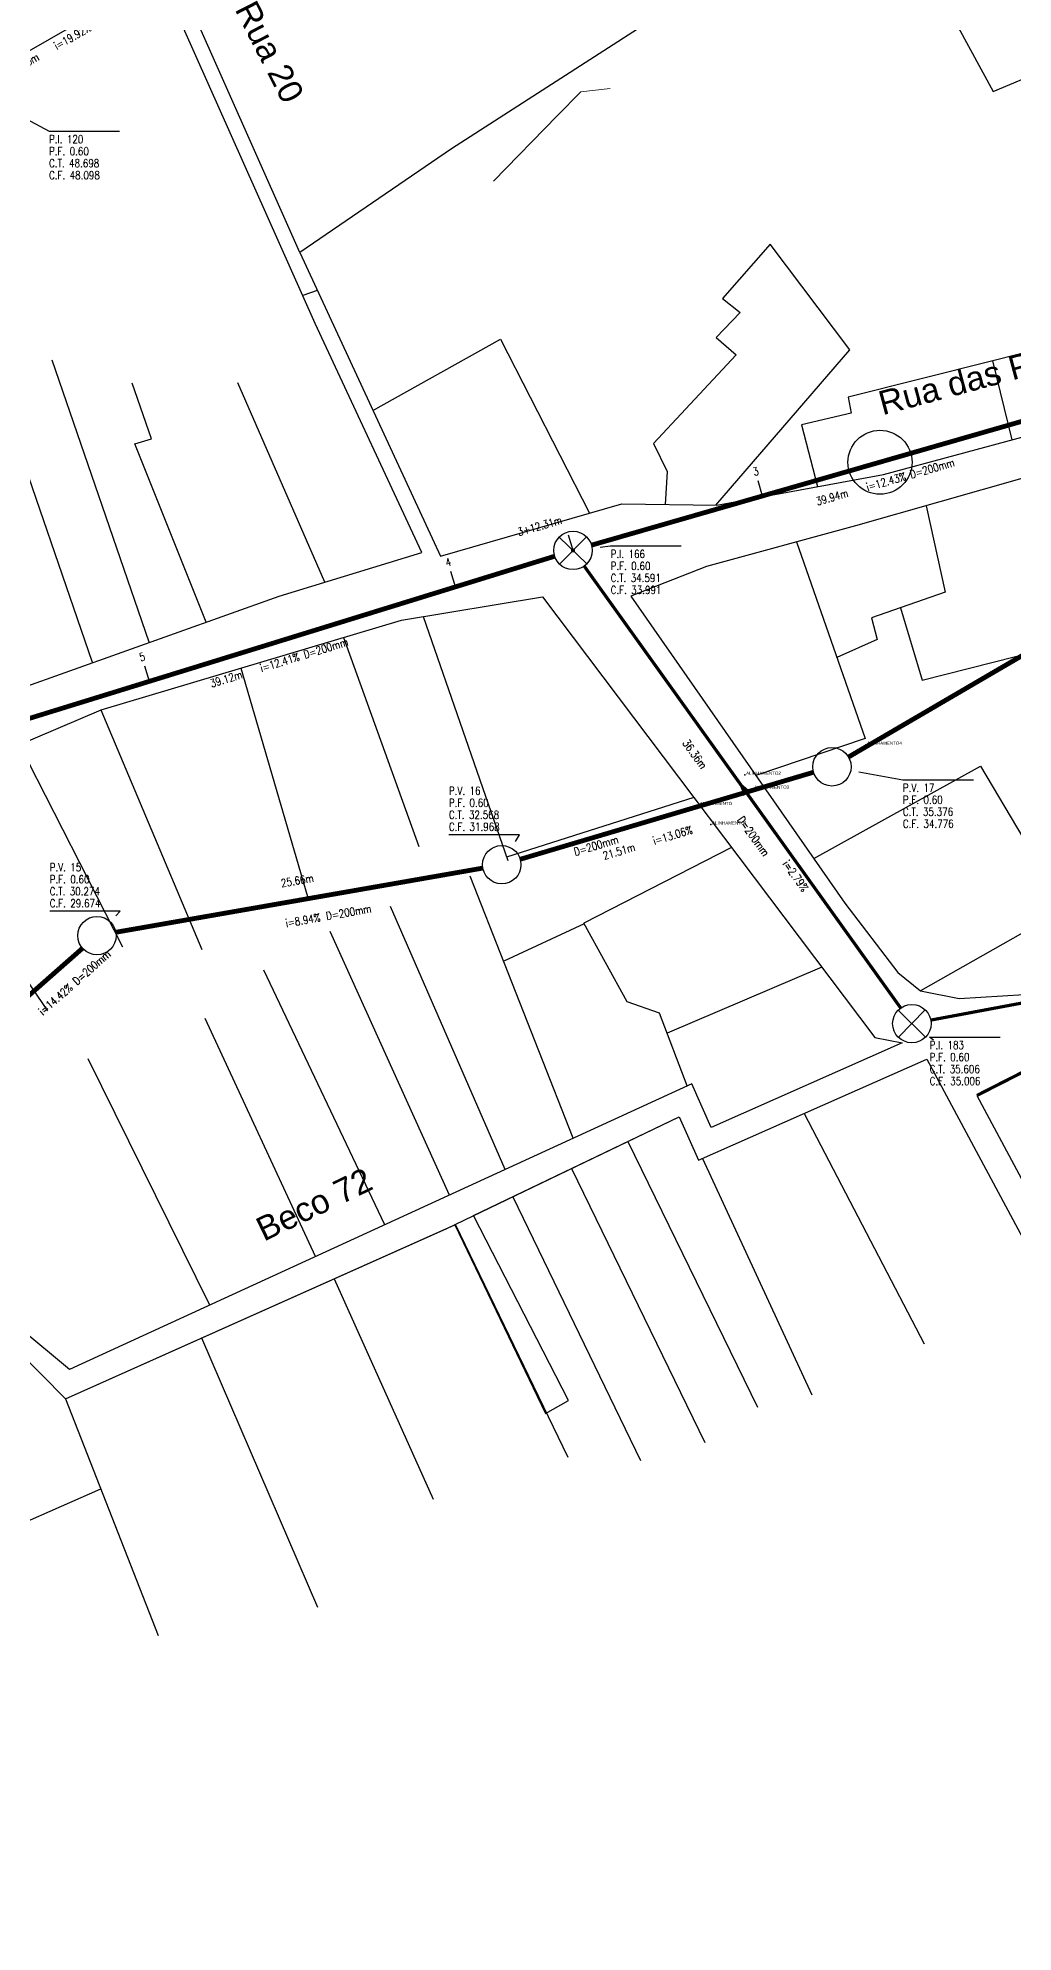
# Model space of a CAD drawing. Extents: x -289 to 361868, y -200 to 7352041.
# Drawn here: x 361574.1 to 361635, y 7351616.7 to 7351735.1 of the extents above; entities that cross this region are included whole.
import ezdxf
from ezdxf.enums import TextEntityAlignment as Align

# ---------------------------------------------------------------- set-up
doc = ezdxf.new("R2010")
doc.units = 0
doc.layers.add('LT-CERCA', color=2, linetype='ACAD_CERCA', lineweight=9)
for name, color, linetype in [('PONTOS-Caixas - Esgoto_U', 1, 'Continuous'), ('PONTOS-CAIXAS_U', 1, 'Continuous'), ('PONTOS-Pontos - Água_U', 7, 'Continuous'), ('PS_IND_COMPRIMENTO', 7, 'Continuous'), ('PS_IND_DIAMETRO', 7, 'Continuous'), ('PS_IND_FLUXO', 3, 'Continuous'), ('PS_IND_INCLINACAO', 7, 'Continuous'), ('PS_PONTOS_IDENTIFICACAO_LIN', 7, 'Continuous'), ('PS_PONTOS_IDENTIFICACAO_TXT', 7, 'Continuous'), ('quadrasultima', 250, 'Continuous'), ('Survey.td2', 7, 'Continuous'), ('Survey.td2_Mark', 7, 'Continuous'), ('T-MARGEM', 7, 'Continuous'), ('TUBO_PVC', 1, 'Continuous'), ('ZZ-Carimbo Texto', 7, 'Continuous')]:
    doc.layers.add(name, color=color, linetype=linetype)
doc.styles.add('CARIMBO', font='arial.ttf', dxfattribs={"height": 2})
doc.styles.add('ROMANS', font='ROMANS.shx', dxfattribs={"height": 2})
doc.styles.get("Standard").update_dxf_attribs({"font": 'arial.ttf'})
doc.linetypes.add('ACAD_CERCA', pattern='A,25,-8,["x",Standard,S=5,R=0,X=-0.8,Y=-3],-8', length=41)

# ---------------------------------------------------------------- blocks, each defined once
blk = doc.blocks.new('*U13', base_point=(4191.731, 1118.971))
for p, q in [((4191.559, 1119.139), (4191.902, 1118.803)), ((4191.898, 1119.143), (4191.563, 1118.8))]:
    blk.add_line(p, q)
blk.add_circle((4191.731, 1118.971), 0.24)
blk = doc.blocks.new('*U15', base_point=(361308.426, 7351550.49))
blk.add_circle((361308.426, 7351550.49), 0.24)
blk = doc.blocks.new('*U20')
at = {"layer": 'T-MARGEM'}
blk.add_line((0, 0), (0, 0.2), dxfattribs=at)
at = {"layer": 'T-MARGEM', "const_width": 0.025, "flags": 128}
blk.add_lwpolyline([(-0.013, 0, 1), (0.013, 0, 1)], format="xyb", close=True, dxfattribs=at)
blk = doc.blocks.new('*U25')
at = {"layer": 'T-MARGEM'}
blk.add_line((0, 0), (0, 0.2), dxfattribs=at)
at = {"layer": 'T-MARGEM', "const_width": 0.025, "flags": 128}
blk.add_lwpolyline([(-0.013, 0, 1), (0.013, 0, 1)], format="xyb", close=True, dxfattribs=at)
blk = doc.blocks.new('*U26')
at = {"layer": 'T-MARGEM'}
blk.add_line((0, 0), (0, 0.2), dxfattribs=at)
at = {"layer": 'T-MARGEM', "const_width": 0.025, "flags": 128}
blk.add_lwpolyline([(-0.013, 0, 1), (0.013, 0, 1)], format="xyb", close=True, dxfattribs=at)
blk = doc.blocks.new('*U27')
at = {"layer": 'T-MARGEM'}
blk.add_line((0, 0), (0, 0.2), dxfattribs=at)
at = {"layer": 'T-MARGEM', "const_width": 0.025, "flags": 128}
blk.add_lwpolyline([(-0.013, 0, 1), (0.013, 0, 1)], format="xyb", close=True, dxfattribs=at)

msp = doc.modelspace()

# ---------------------------------------------------------------- linework, layer by layer
at = {"color": 251, "true_color": 0x636466, "const_width": 0.2}
msp.add_lwpolyline([(361632.71, 7351668.96), (361646.15, 7351675.81)], dxfattribs=at)
at = {"layer": 'LT-CERCA', "color": 0, "elevation": 43.04}
msp.add_lwpolyline([(361609.8, 7351731.88), (361607.97, 7351731.69), (361606.5, 7351730.17), (361602.52, 7351726.1)], dxfattribs=at)
at = {"layer": 'PONTOS-Pontos - Água_U', "color": 6}
msp.add_circle((361626.66, 7351708.53), 2, dxfattribs=at)
at = {"layer": 'PS_IND_FLUXO'}
for points in [[(361626.88, 7351708.6, 0.2, 0, 0), (361626.49, 7351708.49, 0, 0, 0)], [(361588.99, 7351697.3, 0.2, 0, 0), (361588.61, 7351697.18, 0, 0, 0)], [(361618.36, 7351687.83, 0.5, 0, 0), (361617.78, 7351688.64, 0, 0, 0)], [(361613.54, 7351686.5, 0.2, 0, 0), (361613.16, 7351686.38, 0, 0, 0)], [(361590.6, 7351681.2, 0.2, 0, 0), (361590.2, 7351681.13, 0, 0, 0)], [(361574.49, 7351676.06, 0.2, 0, 0), (361574.19, 7351675.8, 0, 0, 0)]]:
    msp.add_lwpolyline(points, format="xyseb", dxfattribs=at)
at = {"layer": 'PS_PONTOS_IDENTIFICACAO_LIN', "linetype": 'Continuous'}
for points in [[(361570.37, 7351731.57), (361574.77, 7351729.22), (361579.17, 7351729.22)], [(361609.18, 7351703.22), (361609.84, 7351703.3), (361614.24, 7351703.3)], [(361625.33, 7351689.19), (361628.09, 7351688.69), (361632.49, 7351688.69)], [(361625.33, 7351689.19), (361628.09, 7351688.69), (361632.49, 7351688.69)], [(361603.9, 7351684.84), (361604.14, 7351685.25), (361599.74, 7351685.25)], [(361603.9, 7351684.84), (361604.14, 7351685.25), (361599.74, 7351685.25)], [(361578.93, 7351680.18), (361579.21, 7351680.47), (361574.81, 7351680.47)], [(361578.93, 7351680.18), (361579.21, 7351680.47), (361574.81, 7351680.47)], [(361630.01, 7351672.42), (361629.76, 7351672.61), (361634.16, 7351672.61)]]:
    msp.add_lwpolyline(points, dxfattribs=at)
at = {"layer": 'quadrasultima', "color": 5, "linetype": 'ByBlock', "lineweight": 30}
for points in [[(361590.43, 7351721.63), (361582.35, 7351739.85), (361544.69, 7351743.38), (361523.69, 7351747.85), (361502.55, 7351760.81), (361500.7, 7351756.58), (361494.46, 7351758.49), (361493.39, 7351759.78), (361489.14, 7351761.67), (361486.86, 7351760.81), (361483.32, 7351758.18), (361480.96, 7351755.83), (361478, 7351751.79), (361475.83, 7351748.71), (361473.99, 7351745.16), (361472.62, 7351741.62), (361470.77, 7351742.72), (361471.03, 7351744.04), (361471.4, 7351747.02), (361470.86, 7351748.34), (361469.03, 7351750.79), (361467.4, 7351752.35), (361490.94, 7351794.31), (361486.91, 7351796.49)], [(361598.04, 7351702.89), (361591.39, 7351717.2), (361581.7, 7351738.94), (361544.55, 7351742.42), (361523.33, 7351746.95), (361503.47, 7351759.12)], [(361572.79, 7351694.34), (361589.13, 7351700.16), (361598.04, 7351702.89), (361591.39, 7351717.2), (361581.7, 7351738.94), (361569.09, 7351731.71)], [(361591.52, 7351719.26), (361590.61, 7351718.96)], [(361635.66, 7351707.56), (361625.13, 7351704.55), (361615.83, 7351702.02), (361611.11, 7351700.17), (361624.47, 7351680.97), (361627.77, 7351676.64), (361629.2, 7351675.51), (361631.61, 7351675.03), (361637.02, 7351675.36)], [(361635.66, 7351707.56), (361625.13, 7351704.55), (361615.83, 7351702.02), (361611.11, 7351700.17), (361624.47, 7351680.97), (361627.77, 7351676.64), (361629.2, 7351675.51), (361631.61, 7351675.03), (361637.02, 7351675.36)], [(361455.96, 7351673.84), (361470.03, 7351671.96), (361471.96, 7351664.11), (361473.25, 7351664.34), (361490.66, 7351669.14), (361500.38, 7351668.29), (361504.1, 7351668.21), (361508.66, 7351654.11), (361523.32, 7351662.34), (361534.66, 7351668.53), (361542.7, 7351674.09), (361567.69, 7351691.87), (361572.79, 7351694.34), (361589.13, 7351700.16), (361598.04, 7351702.89)], [(361646.15, 7351675.81), (361632.71, 7351668.96), (361655.88, 7351625.71)], [(361646.15, 7351675.81), (361632.71, 7351668.96), (361655.88, 7351625.71)], [(361518.33, 7351614.89), (361523.2, 7351617.88), (361532.88, 7351624.64), (361545.32, 7351633.55), (361553.31, 7351639.43), (361555, 7351637.23), (361558.71, 7351632.73), (361567.14, 7351638.38), (361569.46, 7351635.55), (361570.29, 7351635.97), (361568.3, 7351639.98), (361570.43, 7351641.04), (361563.45, 7351651.91), (361569.17, 7351654.25), (361572.81, 7351653.03), (361575.8, 7351650.01), (361599.61, 7351660.65), (361614.12, 7351667.62), (361615.32, 7351664.91), (361629.58, 7351671.23), (361654.46, 7351624.82), (361549.72, 7351559.61)], [(361572.81, 7351653.03), (361575.8, 7351650.01), (361600.11, 7351660.87), (361605.78, 7351649.08), (361607.21, 7351649.89), (361601.27, 7351661.45), (361614.12, 7351667.62), (361615.32, 7351664.91), (361629.58, 7351671.23), (361654.46, 7351624.82)]]:
    msp.add_lwpolyline(points, dxfattribs=at)
for points in [[(361656.71, 7351727.22), (361652.77, 7351729.09), (361650.18, 7351731.01), (361648.71, 7351731.05), (361645.06, 7351741.67), (361640.35, 7351740.61), (361637.51, 7351744.83), (361635.11, 7351748.21), (361612.09, 7351735.98), (361599.9, 7351728.12), (361590.43, 7351721.63), (361599.21, 7351702.66), (361610.53, 7351705.94), (361616.48, 7351705.86), (361626.88, 7351707.77), (361644.78, 7351712.59), (361647.47, 7351717.42)], [(361656.71, 7351727.22), (361652.77, 7351729.09), (361650.18, 7351731.01), (361648.71, 7351731.05), (361645.06, 7351741.67), (361640.35, 7351740.61), (361637.51, 7351744.83), (361635.11, 7351748.21), (361612.09, 7351735.98), (361599.9, 7351728.12), (361590.43, 7351721.63), (361599.21, 7351702.66), (361610.53, 7351705.94), (361616.48, 7351705.86), (361626.88, 7351707.77), (361644.78, 7351712.59), (361647.47, 7351717.42)], [(361590.61, 7351718.96), (361590.61, 7351718.96)], [(361591.2, 7351719.15), (361591.2, 7351719.15)], [(361545.88, 7351671.43), (361546.62, 7351671.92), (361556.6, 7351679.38), (361567.82, 7351687.53), (361572.66, 7351690.76), (361578.02, 7351693.05), (361596.78, 7351698.67), (361605.59, 7351700.13), (361626.34, 7351672.58), (361628.04, 7351672.25), (361616.11, 7351666.96), (361614.91, 7351669.69), (361576.04, 7351651.84), (361572.94, 7351654.42), (361569.55, 7351655.03), (361565.25, 7351655.06), (361559.19, 7351657.63), (361553.17, 7351662.47), (361547.46, 7351668.99)], [(361545.88, 7351671.43), (361546.62, 7351671.92), (361556.6, 7351679.38), (361567.82, 7351687.53), (361572.66, 7351690.76), (361578.02, 7351693.05), (361596.78, 7351698.67), (361605.59, 7351700.13), (361626.34, 7351672.58), (361628.04, 7351672.25), (361616.11, 7351666.96), (361614.91, 7351669.69), (361576.04, 7351651.84), (361572.94, 7351654.42), (361569.55, 7351655.03), (361565.25, 7351655.06), (361559.19, 7351657.63), (361553.17, 7351662.47), (361547.46, 7351668.99)]]:
    msp.add_lwpolyline(points, close=True, dxfattribs=at)
at = {"layer": 'quadrasultima', "flags": 128}
for points in [[(361637.91, 7351744.24), (361629.24, 7351740), (361633.72, 7351731.71), (361646.62, 7351737.12)], [(361616.4, 7351705.86), (361624.77, 7351715.55), (361619.8, 7351722.16), (361616.82, 7351718.77), (361617.93, 7351717.89), (361616.43, 7351716.32), (361617.68, 7351715.24), (361612.52, 7351709.7), (361613.38, 7351707.96), (361613.24, 7351705.9)], [(361646.75, 7351716.12), (361644.81, 7351717.68), (361633.71, 7351714.87), (361624.68, 7351712.59), (361624.85, 7351711.59), (361621.75, 7351710.88), (361622.76, 7351707.01)], [(361594.99, 7351711.77), (361602.97, 7351716.22)], [(361602.97, 7351716.22), (361608.51, 7351705.35)], [(361581.03, 7351697.28), (361574.96, 7351714.91)], [(361634.91, 7351709.93), (361633.71, 7351714.87)], [(361584.59, 7351698.54), (361580.13, 7351709.68), (361581.17, 7351710), (361579.95, 7351713.47)], [(361592, 7351701.04), (361586.56, 7351713.5)], [(361577.49, 7351696.01), (361572.1, 7351711.73)], [(361629.55, 7351705.81), (361630.74, 7351700.41), (361626.13, 7351698.8), (361626.48, 7351697.45), (361623.96, 7351696.34)], [(361621.45, 7351703.55), (361625.74, 7351691.27), (361618.91, 7351688.96)], [(361598.13, 7351698.89), (361603.41, 7351683.65)], [(361627.94, 7351699.43), (361629.29, 7351694.92), (361638.07, 7351697.14)], [(361593.16, 7351697.58), (361597.86, 7351684.51)], [(361586.74, 7351695.66), (361590.91, 7351681.39)], [(361578, 7351693.05), (361584.32, 7351678.09)], [(361572.92, 7351690.87), (361579.35, 7351678.25)], [(361622.53, 7351683.76), (361632.94, 7351689.54), (361638.23, 7351680.63), (361629.2, 7351675.51)], [(361615.03, 7351687.59), (361603.34, 7351683.85)], [(361566.34, 7351686.46), (361574.67, 7351674.26)], [(361617.39, 7351684.46), (361608.17, 7351679.72)], [(361607.51, 7351666.29), (361601.06, 7351682.67)], [(361603.25, 7351664.33), (361596.1, 7351680.77)], [(361599.78, 7351662.74), (361592.33, 7351679.2)], [(361608.19, 7351679.69), (361603.16, 7351677.35)], [(361614.62, 7351669.56), (361612.89, 7351674.11), (361610.87, 7351674.82), (361608.17, 7351679.72)], [(361595.73, 7351660.88), (361588.19, 7351676.8)], [(361623.03, 7351676.98), (361613.36, 7351672.86)], [(361591.41, 7351658.89), (361584.52, 7351673.77)], [(361584.8, 7351655.86), (361577.21, 7351671.26)], [(361621.93, 7351667.84), (361629.41, 7351653.43)], [(361610.92, 7351666.08), (361619.01, 7351649.49)], [(361615.57, 7351665.02), (361622.41, 7351650.25)], [(361607.4, 7351664.39), (361615.72, 7351647.27)], [(361603.73, 7351662.63), (361611.7, 7351646.14)], [(361600.14, 7351660.91), (361607.17, 7351646.35)], [(361592.58, 7351657.51), (361598.76, 7351643.74)], [(361584.29, 7351653.81), (361591.53, 7351636.99)], [(361575.8, 7351650.01), (361581.59, 7351635.22)], [(361570.43, 7351641.04), (361578, 7351644.38)]]:
    msp.add_lwpolyline(points, dxfattribs=at)
at = {"layer": 'Survey.td2'}
for p in [(361625.77, 7351690.88, 29.38), (361618.22, 7351689, 27.68), (361618.73, 7351688.13, 27.6), (361615.33, 7351687.11, 27.59), (361616.1, 7351685.89, 27.38)]:
    msp.add_point(p, dxfattribs=at)
at = {"layer": 'TUBO_PVC', "linetype": 'Continuous'}
for points, const_width in [([(361608.64, 7351703.35), (361644.73, 7351713.74)], 0.3), ([(361571.26, 7351691.82), (361606.35, 7351702.66)], 0.3), ([(361608.19, 7351702.04), (361627.95, 7351674.43)], 0.2), ([(361629.83, 7351673.67), (361659.6, 7351679.25)], 0.2)]:
    msp.add_lwpolyline(points, dxfattribs=dict(at, const_width=const_width))
at = {"layer": 'TUBO_PVC', "const_width": 0.3}
for points in [[(361624.69, 7351690.11), (361660.98, 7351711.32)], [(361604.19, 7351683.72), (361622.51, 7351689.16)], [(361578.94, 7351679.16), (361601.86, 7351683.17)], [(361571.81, 7351673.71), (361576.86, 7351678.16)]]:
    msp.add_lwpolyline(points, dxfattribs=at)

# ---------------------------------------------------------------- block references
at = {"layer": 'PONTOS-Caixas - Esgoto_U', "xscale": 5, "yscale": 5, "zscale": 5}
for p in [(361607.49, 7351703.02), (361628.65, 7351673.45)]:
    msp.add_blockref('*U13', p, dxfattribs=at)
at = {"layer": 'PONTOS-CAIXAS_U', "xscale": 5, "yscale": 5, "zscale": 5}
for name, p, rotation in [('*U25', (361619.32, 7351706.42), 16.06172084614457), ('*U20', (361607.49, 7351703.02), 16.06172084614457), ('*U26', (361600.15, 7351700.75), 17.17142065645602), ('*U27', (361581.04, 7351694.84), 17.17142065645602)]:
    msp.add_blockref(name, p, dxfattribs=dict(at, rotation=rotation))
for p in [(361623.66, 7351689.5), (361603.04, 7351683.38), (361577.76, 7351678.95)]:
    msp.add_blockref('*U15', p, dxfattribs=at)

# ---------------------------------------------------------------- texts
at = {"layer": 'PS_IND_COMPRIMENTO', "style": 'ROMANS', "width": 0.8}
for s, rotation, p in [('15.55m', 29.5365, (361573.19, 7351733.41)), ('39.94m', 16.0617, (361623.67, 7351706.35)), ('39.12m', 17.1714, (361585.83, 7351694.99)), ('36.36m', 305.5915, (361615.1, 7351690.29)), ('21.51m', 16.5434, (361610.36, 7351684.22)), ('25.66m', 9.9364, (361590.27, 7351682.39))]:
    msp.add_text(s, height=0.5, rotation=rotation, dxfattribs=at).set_placement(p, align=Align.MIDDLE_CENTER)
at = {"layer": 'PS_IND_DIAMETRO', "style": 'ROMANS', "width": 0.8}
for rotation, p in [(16.0617, (361629.92, 7351708.15)), (17.1714, (361592.05, 7351696.91)), (305.5915, (361618.76, 7351685.16)), (16.5434, (361608.93, 7351684.58)), (9.9364, (361593.48, 7351680.41)), (41.3989, (361577.43, 7351676.96))]:
    msp.add_text('D=200mm', height=0.5, rotation=rotation, dxfattribs=at).set_placement(p, align=Align.MIDDLE_CENTER)
at = {"layer": 'PS_IND_INCLINACAO', "style": 'ROMANS', "width": 0.8}
for s, rotation, p in [('i=19.92%', 29.5365, (361576.24, 7351735.13)), ('i=12.43%', 16.0617, (361627.04, 7351707.32)), ('i=12.41%', 17.1714, (361589.18, 7351696.02)), ('i=13.06%', 16.5434, (361613.71, 7351685.22)), ('i=2.79%', 305.5915, (361621.39, 7351682.68)), ('i=8.94%', 9.9364, (361590.62, 7351679.91)), ('i=14.42%', 41.3989, (361575.18, 7351674.97))]:
    msp.add_text(s, height=0.5, rotation=rotation, dxfattribs=at).set_placement(p, align=Align.MIDDLE_CENTER)
at = {"layer": 'PS_PONTOS_IDENTIFICACAO_TXT', "style": 'ROMANS', "width": 0.8}
for s, p in [('P.I. 120', (361574.77, 7351728.47)), ('C.T. 48.698', (361574.77, 7351726.97)), ('P.F. 0.60', (361574.77, 7351727.72)), ('C.F. 48.098', (361574.77, 7351726.22)), ('P.I. 166', (361609.84, 7351702.55)), ('C.T. 34.591', (361609.84, 7351701.05)), ('P.F. 0.60', (361609.84, 7351701.8)), ('C.F. 33.991', (361609.84, 7351700.3)), ('P.V. 16', (361599.74, 7351687.75)), ('P.V. 17', (361628.09, 7351687.94)), ('P.F. 0.60', (361599.74, 7351687)), ('P.F. 0.60', (361628.09, 7351687.19)), ('C.T. 32.568', (361599.74, 7351686.25)), ('C.F. 31.968', (361599.74, 7351685.5)), ('C.T. 35.376', (361628.09, 7351686.44)), ('C.F. 34.776', (361628.09, 7351685.69)), ('P.V. 15', (361574.81, 7351682.97)), ('P.F. 0.60', (361574.81, 7351682.22)), ('C.T. 30.274', (361574.81, 7351681.47)), ('C.F. 29.674', (361574.81, 7351680.72)), ('P.I. 183', (361629.76, 7351671.86)), ('P.F. 0.60', (361629.76, 7351671.11)), ('C.T. 35.606', (361629.76, 7351670.36)), ('C.F. 35.006', (361629.76, 7351669.61))]:
    msp.add_text(s, height=0.5, dxfattribs=at).set_placement(p)
for s, rotation, p in [('3', 16.0617, (361618.97, 7351707.72)), ('3+12.31m', 16.0617, (361605.48, 7351704.31)), ('4', 17.1714, (361599.77, 7351702.04)), ('5', 17.1714, (361580.66, 7351696.13))]:
    msp.add_text(s, height=0.5, rotation=rotation, dxfattribs=at).set_placement(p, align=Align.CENTER)
at = {"layer": 'Survey.td2_Mark'}
for s, p in [(' ALINHAMENTO4', (361625.77, 7351690.88, 29.38)), (' ALINHAMENTO2', (361618.22, 7351689, 27.68)), (' ALINHAMENTO3', (361618.73, 7351688.13, 27.6)), (' ALINHAMENTO', (361615.33, 7351687.11, 27.59)), (' ALINHAMENTO1', (361616.1, 7351685.89, 27.38))]:
    msp.add_text(s, height=0.2, dxfattribs=at).set_placement(p)
at = {"layer": 'ZZ-Carimbo Texto', "style": 'CARIMBO'}
for s, rotation, p in [('Rua 20', 297.0861, (361588.55, 7351734.18)), ('Rua das Pedras', 15.0586, (361633.88, 7351714.14)), ('Beco 72', 25.7235, (361591.32, 7351662.16)), ('Beco 72', 25.7235, (361591.32, 7351662.16)), ('Beco 72', 25.7235, (361591.32, 7351662.16))]:
    msp.add_text(s, height=1.5, rotation=rotation, dxfattribs=at).set_placement(p, align=Align.MIDDLE_CENTER)

doc.saveas('drawing.dxf')
